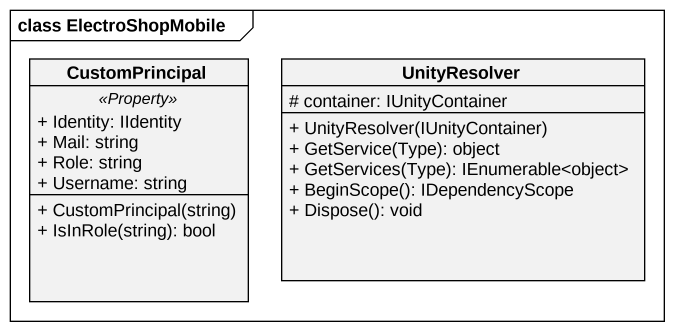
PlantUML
@startuml
mainframe class ElectroShopMobile
hide circle
hide empty members
skinparam classAttributeIconSize 0
class CustomPrincipal {
  .. <<Property>> ..
  + Identity: IIdentity
  + Mail: string
  + Role: string
  + Username: string
  --
  + CustomPrincipal(string)
  + IsInRole(string): bool
}
class UnityResolver {
  # container: IUnityContainer
  + UnityResolver(IUnityContainer)
  + GetService(Type): object
  + GetServices(Type): IEnumerable<object>
  + BeginScope(): IDependencyScope
  + Dispose(): void
}
@enduml
